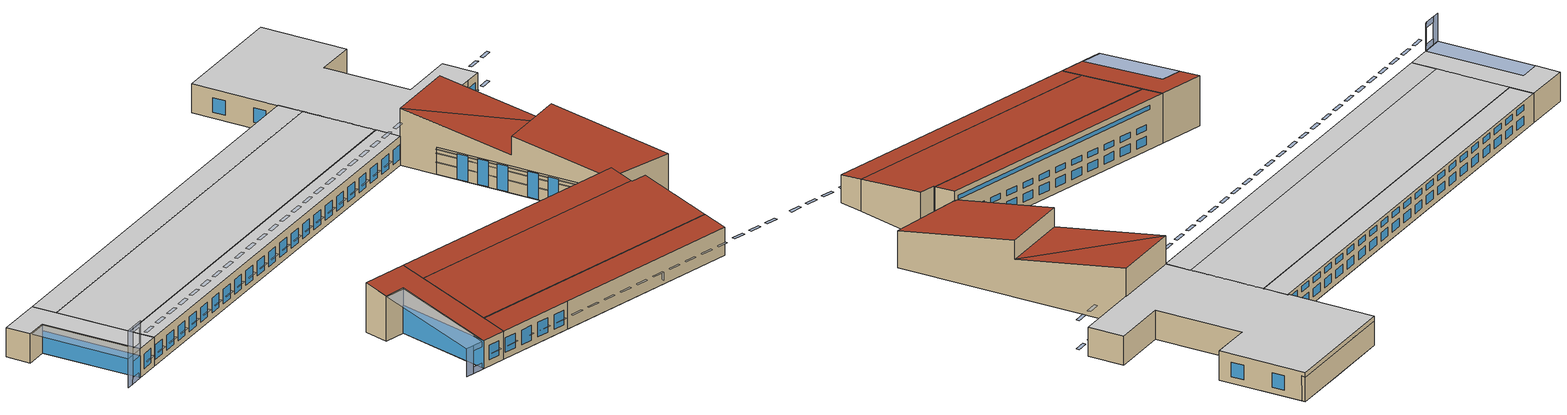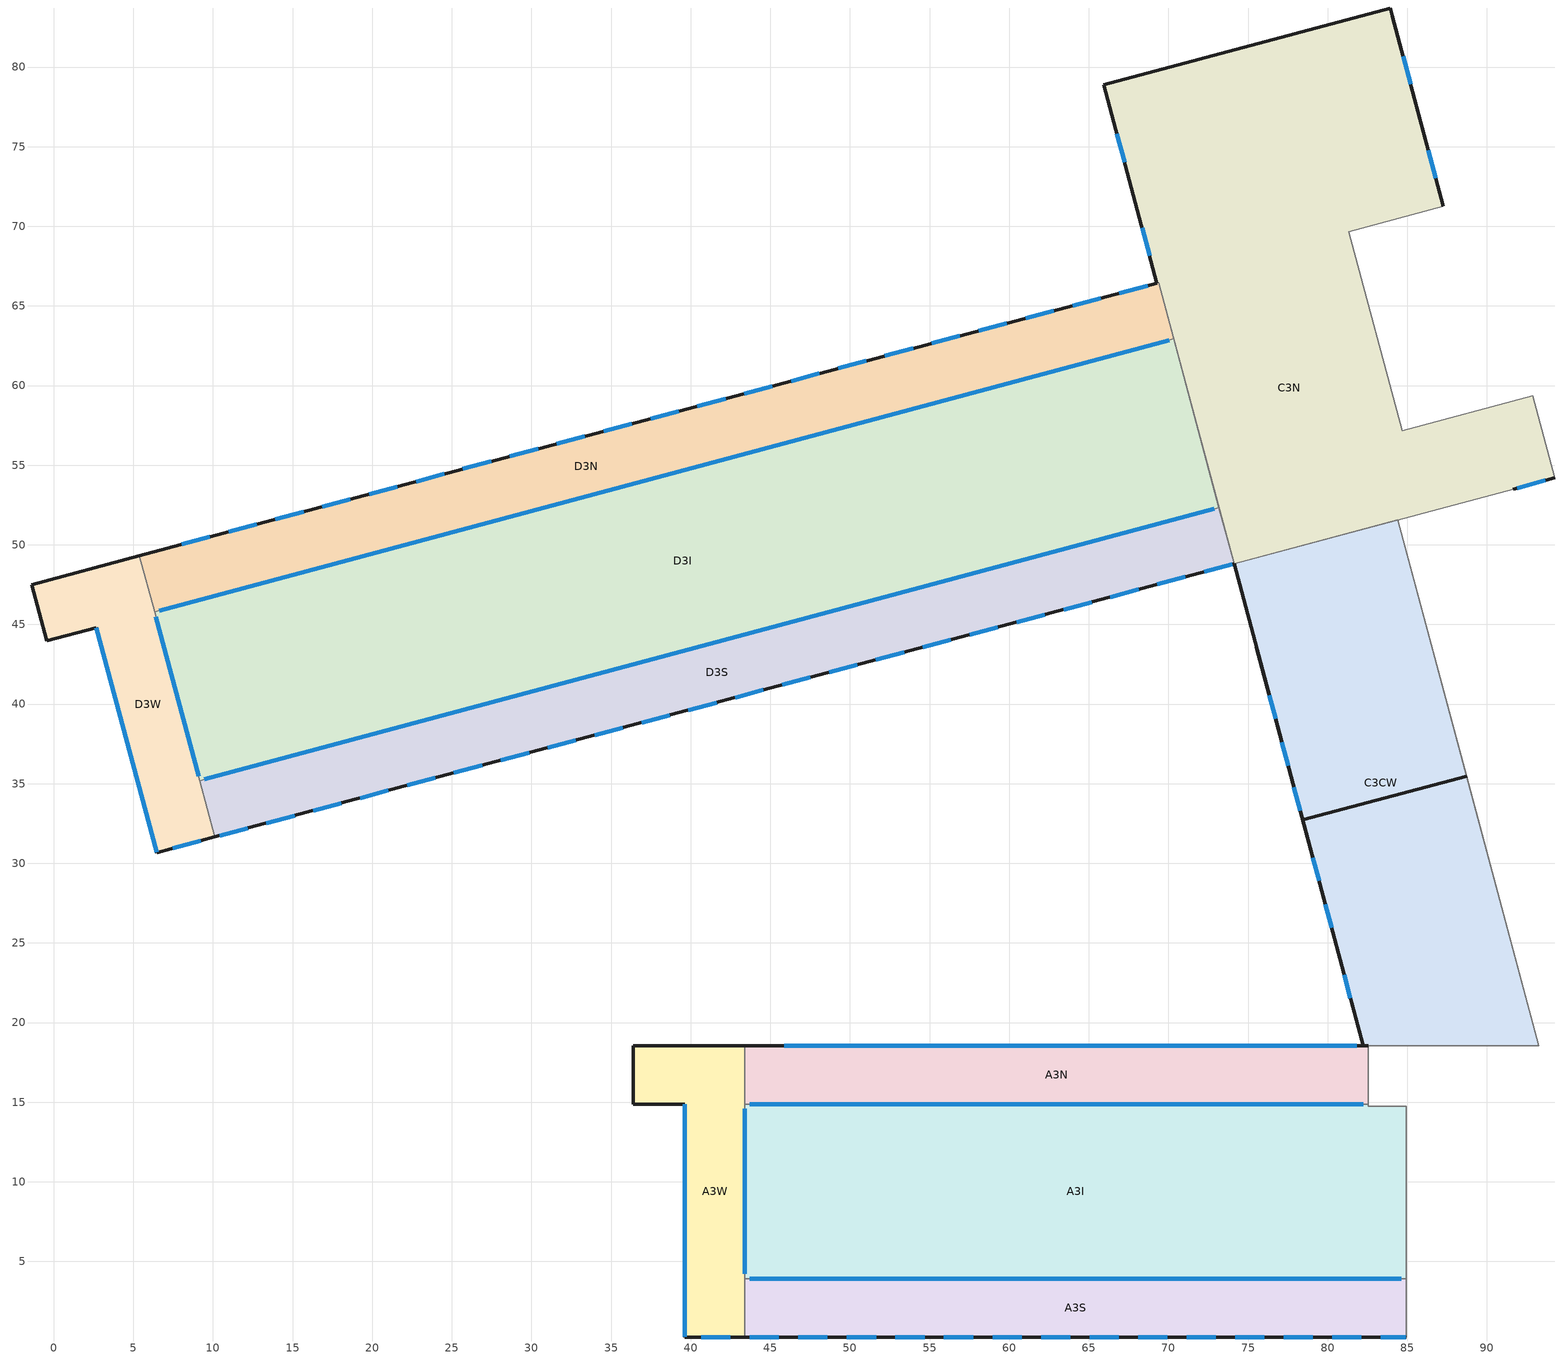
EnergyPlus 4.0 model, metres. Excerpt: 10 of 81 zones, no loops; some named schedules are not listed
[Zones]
A3N
 floor to A2N (Radiant Ceiling Reverse): 82.54,18.54 82.54,14.88 43.41,14.88 43.41,18.54 z10.21
 wall outside (ThermMass Wall 2up): 82.54,18.54,17.5 82.54,18.54,16.11 82.23,18.54,16.11 82.23,18.54,10.21 43.41,18.54,10.21 43.41,18.54,17.5
 wall adiabatic (Internal Walls): 82.54,18.54 82.23,18.54 z10.21:16.11; 82.54,14.88,16.87 82.54,14.88,10.21 82.54,18.54,10.21 82.54,18.54,17.5; 43.41,18.54,17.5 43.41,18.54,10.21 43.41,14.88,10.21 43.41,14.88,16.87
 window (NREL Vision SWindow): 75.74,18.54 73.91,18.54 / 72.69,18.54 70.87,18.54 / 69.65,18.54 67.82,18.54 / 66.6,18.54 64.77,18.54 / 78.79,18.54 76.96,18.54 / 63.55,18.54 61.72,18.54 / 60.5,18.54 58.67,18.54 / 57.45,18.54 55.63,18.54 / 54.41,18.54 52.58,18.54 / 51.36,18.54 49.53,18.54 / 48.31,18.54 46.48,18.54 z11.13:12.34; 81.84,18.54 45.87,18.54 z16.05:16.66
 window (NREL Daylight SWindow): 75.74,18.54 73.91,18.54 / 72.69,18.54 70.87,18.54 / 69.65,18.54 67.82,18.54 / 66.6,18.54 64.77,18.54 / 78.79,18.54 76.96,18.54 / 63.55,18.54 61.72,18.54 / 60.5,18.54 58.67,18.54 / 57.45,18.54 55.63,18.54 / 54.41,18.54 52.58,18.54 / 51.36,18.54 49.53,18.54 / 48.31,18.54 46.48,18.54 z13.21:14.02
 roof outside (Radiant Roof): 43.41,18.54,17.5 43.41,14.88,16.87 82.54,14.88,16.87 82.54,18.54,17.5
A3S
 floor to A2S (Radiant Ceiling Reverse): 84.93,3.91 84.93,0.25 43.41,0.25 43.41,3.91 z10.21
 wall outside (ThermMass Wall 2up): 43.41,0.25 55.3,0.25 z10.21:14.33
 wall adiabatic (Internal Walls): 43.41,3.91,14.96 43.41,3.91,10.21 43.41,0.25,10.21 43.41,0.25,14.33; 84.93,0.25,14.33 84.93,0.25,10.21 84.93,3.91,10.21 84.93,3.91,14.96
 wall othersideconditionsmodel (ThermMass Wall 2up): 55.3,0.25 84.93,0.25 z10.21:14.33
 window (NREL Vision SWindow): 43.71,0.25 45.54,0.25 / 46.76,0.25 48.59,0.25 / 49.81,0.25 51.64,0.25 / 52.86,0.25 54.69,0.25 z11.13:13.26
 window inside (NREL Vision SWindow): 55.91,0.25 57.73,0.25 / 58.95,0.25 60.78,0.25 / 62,0.25 63.83,0.25 / 65.05,0.25 66.88,0.25 / 68.1,0.25 69.93,0.25 / 71.15,0.25 72.97,0.25 / 74.19,0.25 76.02,0.25 / 77.24,0.25 79.07,0.25 / 80.29,0.25 82.12,0.25 / 83.34,0.25 84.91,0.25 z11.13:13.26
 roof outside (Radiant Roof): 43.41,3.91,14.96 43.41,0.25,14.33 84.93,0.25,14.33 84.93,3.91,14.96
A3W
 floor to A2W (Radiant Ceiling Reverse): 43.41,18.54 43.41,0.25 39.62,0.25 39.62,14.88 36.4,14.88 36.4,18.54 z10.21
 wall outside (ThermMass Wall 2up): 39.62,0.25 43.41,0.25 z10.21:14.33; 36.4,14.88 39.62,14.88 z10.21:16.87; 43.41,18.54 36.4,18.54 z10.21:17.5
 wall outside (Zinc Wall): 39.62,14.88,16.87 39.62,14.88,10.21 39.62,0.25,10.21 39.62,0.25,14.33; 36.4,18.54,17.5 36.4,18.54,10.21 36.4,14.88,10.21 36.4,14.88,16.87
 wall adiabatic (Internal Walls): 43.41,3.91,14.96 43.41,14.88,14.96 43.41,14.88,10.21 43.41,18.54,10.21 43.41,18.54,17.5; 43.41,0.25,14.33 43.41,0.25,10.21 43.41,3.91,10.21 43.41,3.91,14.96
 window (NREL Vision SWindow): 40.67,0.25 42.49,0.25 z11.13:13.26
 window (NREL Office West Curtn SWindow): 39.62,14.86 39.62,0.28 z10.24:14.3
 roof outside (Radiant Roof): 36.4,18.54,17.5 36.4,14.88,16.87 39.62,14.88,16.87 39.62,0.25,14.33 43.41,0.25,14.33 43.41,18.54,17.5
A3I
 floor to A2I (Radiant Ceiling Reverse): 84.93,14.73 84.93,3.91 43.41,3.91 43.41,14.88 82.54,14.88 82.54,14.73 z10.21
 wall to A3N (Internal Walls): 82.54,14.88 43.41,14.88 z10.21:16.87
 wall to A3S (Internal Walls): 43.41,3.91 84.93,3.91 z10.21:14.96
 wall adiabatic (Internal Walls): 84.93,14.73 82.54,14.73 z10.21:16.84; 82.54,14.73,16.84 82.54,14.73,10.21 82.54,14.88,10.21 82.54,14.88,16.87; 84.93,3.91,14.96 84.93,3.91,10.21 84.93,14.73,10.21 84.93,14.73,16.84
 wall to A3W (Internal Walls): 43.41,14.88,16.87 43.41,14.88,10.21 43.41,3.91,10.21 43.41,3.91,14.96
 window inside (NREL Interior SWindow): 43.71,3.91 84.63,3.91 z10.52:14.66; 82.23,14.88 43.71,14.88 z10.52:16.56; 43.41,14.58 43.41,4.22 z10.52:14.7
 roof outside (Radiant Roof): 43.41,14.88,16.87 43.41,3.91,14.96 84.93,3.91,14.96 84.93,14.73,16.84 82.54,14.73,16.84 82.54,14.88,16.87
C3N
 floor to F2W (Radiant Ceiling Reverse): 75.29,81.39 78.1,70.9 68.75,68.4 65.94,78.89 z10.21
 floor to C2N (Normal Ceiling Reverse): 92.88,59.35 94.26,54.2 74.12,48.8 69.39,66.47 69.28,66.44 68.75,68.4 78.1,70.9 78.62,68.94 81.32,69.66 84.68,57.15 z10.21
 floor to F2E (Radiant Ceiling Reverse): 83.92,83.71 87.26,71.25 78.62,68.94 75.29,81.39 z10.21
 wall outside (Connector Wall): 65.94,78.89 69.28,66.44 z10.21:14.48
 wall outside (Zinc Wall): 83.92,83.71 65.94,78.89 z13.78:14.48; 87.26,71.25,14.48 87.26,71.25,10.21 84.06,83.19,10.21 84.06,83.19,13.87 83.92,83.71,13.78 83.92,83.71,14.48
 wall outside (ThermMass Wall 1): 91.66,53.5 94.26,54.2 z10.21:14.48
 wall adiabatic (Internal Walls): 94.26,54.2 92.88,59.35 84.68,57.15 81.32,69.66 87.26,71.25 / 69.28,66.44 69.39,66.47 74.12,48.8 91.66,53.5 z10.21:14.48; 83.92,83.71 65.94,78.89 z10.21:13.78; 84.06,83.19,13.87 84.06,83.19,10.21 83.92,83.71,10.21 83.92,83.71,13.78
 window (NREL Vision SWindow): 86.79,73.02 86.31,74.79 / 85.21,78.91 84.74,80.68 / 66.77,75.8 67.24,74.03 / 68.35,69.91 68.82,68.14 / 91.89,53.56 93.66,54.04 z11.13:13.26
 ceiling to C4N (Radiant Ceiling): 65.94,78.89 69.28,66.44 69.39,66.47 74.12,48.8 94.26,54.2 92.88,59.35 84.68,57.15 81.32,69.66 87.26,71.25 83.92,83.71 z14.48
D3N
 floor to C2N (Normal Ceiling Reverse): 69.39,66.47 70.33,62.93 61.44,60.55 60.49,64.08 z10.21
 floor to D2N (Radiant Ceiling Reverse): 60.49,64.08 61.44,60.55 6.33,45.78 5.39,49.32 z10.21
 wall outside (ThermMass Wall 2up): 69.28,66.44 5.39,49.32 z10.21:14.48
 wall adiabatic (Internal Walls): 70.33,62.93 69.39,66.47 69.28,66.44 / 5.39,49.32 6.33,45.78 z10.21:14.48
 window (NREL Daylight SWindow): 68.69,66.28 66.92,65.8 / 65.74,65.49 63.98,65.02 / 62.8,64.7 61.03,64.23 / 59.85,63.91 58.09,63.44 / 56.91,63.12 55.14,62.65 / 53.97,62.33 52.2,61.86 / 51.02,61.54 49.26,61.07 / 48.08,60.76 46.31,60.28 / 45.13,59.97 43.37,59.49 / 42.19,59.18 40.42,58.7 / 39.25,58.39 37.48,57.92 / 36.3,57.6 34.54,57.13 / 33.36,56.81 31.59,56.34 / 30.41,56.02 28.65,55.55 / 27.47,55.23 25.7,54.76 / 24.53,54.44 22.76,53.97 / 21.58,53.66 19.81,53.18 / 18.64,52.87 16.87,52.39 / 15.69,52.08 13.93,51.6 / 12.75,51.29 10.98,50.82 / 9.8,50.5 8.04,50.03 z13.21:14.02
 window (NREL Vision SWindow): 68.69,66.28 66.92,65.8 / 65.74,65.49 63.98,65.02 / 62.8,64.7 61.03,64.23 / 59.85,63.91 58.09,63.44 / 56.91,63.12 55.14,62.65 / 53.97,62.33 52.2,61.86 / 51.02,61.54 49.26,61.07 / 48.08,60.76 46.31,60.28 / 45.13,59.97 43.37,59.49 / 42.19,59.18 40.42,58.7 / 39.25,58.39 37.48,57.92 / 36.3,57.6 34.54,57.13 / 33.36,56.81 31.59,56.34 / 30.41,56.02 28.65,55.55 / 27.47,55.23 25.7,54.76 / 24.53,54.44 22.76,53.97 / 21.58,53.66 19.81,53.18 / 18.64,52.87 16.87,52.39 / 15.69,52.08 13.93,51.6 / 12.75,51.29 10.98,50.82 / 9.8,50.5 8.04,50.03 z11.13:12.34
 ceiling to D4N (Radiant Ceiling): 5.39,49.32 6.33,45.78 70.33,62.93 69.39,66.47 z14.48
D3S
 floor to D2S (Radiant Ceiling Reverse): 73.17,52.33 74.12,48.8 10.12,31.65 9.17,35.18 z10.21
 wall outside (ThermMass Wall 2up): 10.12,31.65 74.12,48.8 z10.21:14.48
 wall adiabatic (Internal Walls): 74.12,48.8 73.17,52.33 / 9.17,35.18 10.12,31.65 z10.21:14.48
 window (NREL Vision SWindow): 10.42,31.73 12.18,32.2 / 13.36,32.52 15.13,32.99 / 16.3,33.31 18.07,33.78 / 19.25,34.1 21.01,34.57 / 22.19,34.89 23.96,35.36 / 25.14,35.68 26.9,36.15 / 28.08,36.46 29.85,36.94 / 31.02,37.25 32.79,37.73 / 33.97,38.04 35.74,38.52 / 36.91,38.83 38.68,39.3 / 39.86,39.62 41.62,40.09 / 42.8,40.41 44.57,40.88 / 45.75,41.2 47.51,41.67 / 48.69,41.99 50.46,42.46 / 51.63,42.78 53.4,43.25 / 54.58,43.56 56.34,44.04 / 57.52,44.35 59.29,44.83 / 60.47,45.14 62.23,45.62 / 63.41,45.93 65.18,46.4 / 66.35,46.72 68.12,47.19 / 69.3,47.51 71.07,47.98 / 72.24,48.3 74.01,48.77 z11.13:13.26
 ceiling to D4S (Radiant Ceiling): 9.17,35.18 10.12,31.65 74.12,48.8 73.17,52.33 z14.48
D3W
 floor to D2W (Radiant Ceiling Reverse): 5.39,49.32 10.12,31.65 6.47,30.67 2.68,44.8 -0.44,43.97 -1.38,47.5 z10.21
 wall outside (Zinc Wall): -1.38,47.5 -0.44,43.97 / 2.68,44.8 6.47,30.67 z10.21:14.48
 wall outside (ThermMass Wall 2up): -0.44,43.97 2.68,44.8 / 6.47,30.67 10.12,31.65 / 5.39,49.32 -1.38,47.5 z10.21:14.48
 wall adiabatic (Internal Walls): 6.34,45.78 5.39,49.32 / 10.12,31.65 9.18,35.18 z10.21:14.48
 window (NREL Vision SWindow): 7.47,30.94 9.24,31.41 z11.13:13.26
 window (NREL Office West Curtn SWindow): 2.69,44.78 6.46,30.7 z10.24:13.49
 ceiling to D4W (Radiant Ceiling): -1.38,47.5 -0.44,43.97 2.68,44.8 6.47,30.67 10.12,31.65 5.39,49.32 z14.48
D3I
 floor to D2I (Radiant Ceiling Reverse): 70.37,62.79 73.17,52.33 9.17,35.18 6.33,45.78 61.44,60.55 61.48,60.4 z10.21
 floor to C2N (Radiant Ceiling Reverse): 70.33,62.93 70.37,62.79 61.48,60.4 61.44,60.55 z10.21
 wall adiabatic (Internal Walls): 73.17,52.33 70.33,62.93 z10.21:14.48
 wall to D3N (Internal Walls): 70.33,62.93 6.33,45.78 z10.21:14.48
 wall to D3W (Internal Walls): 6.33,45.78 9.17,35.18 z10.21:14.48
 wall to D3S (Internal Walls): 9.17,35.18 73.17,52.33 z10.21:14.48
 window inside (NREL Interior SWindow): 6.41,45.49 9.1,35.48 z10.52:14.17; 9.47,35.26,14.18 9.47,35.26,10.52 72.88,52.25,10.52 72.88,52.25,14.17; 70.04,62.85,14.17 70.04,62.85,10.52 6.63,45.86,10.51 6.63,45.86,14.17
 ceiling to D4I (Radiant Ceiling): 6.33,45.78 9.17,35.18 73.17,52.33 70.33,62.93 z14.48
C3CW
 floor to C2CW (Radiant Ceiling Reverse): 84.41,51.56 93.26,18.54 82.23,18.54 74.12,48.8 z10.21
 wall outside (Zinc Wall): 88.72,35.48 78.43,32.72 z15.77:18.59; 74.12,48.8,18.59 74.12,48.8,10.21 82.23,18.54,10.21 82.23,18.54,16.11 78.43,32.72,18.59 78.43,32.72,15.77
 wall outside (Curtain Wall): 75.53,43.55 82.13,18.9 z10.21:14.17
 wall to C3S (Internal Walls): 82.23,18.54,16.11 82.23,18.54,10.21 93.26,18.54,10.21 93.26,18.54,15.63
 wall to C3CE (Internal Walls): 93.26,18.54,15.63 93.26,18.54,10.21 84.41,51.56,10.21 84.41,51.56,18.59 88.72,35.48,15.77 88.72,35.48,18.59
 wall to C3N (Internal Walls): 84.41,51.56 74.12,48.8 z10.21:18.59
 window (NREL East Curtn SWindow): 79.85,27.42 80.24,25.96 / 81.03,23 81.43,21.53 / 76.33,40.54 76.73,39.07 / 77.12,37.6 77.52,36.13 / 77.88,34.78 78.27,33.31 / 79.06,30.36 79.46,28.89 z10.27:14.02
 roof outside (Radiant Roof): 78.43,32.72,18.59 82.23,18.54,16.11 93.26,18.54,15.63 88.72,35.48,18.59; 74.12,48.8,18.59 78.43,32.72,15.77 88.72,35.48,15.77; 74.12,48.8,18.59 88.72,35.48,15.77 84.41,51.56,18.59
shading: 4.53,30.14 3.35,29.83 / 6.47,30.66 6.3,30.62 z10.21:14.48; 4.53,30.14 3.35,29.83 / 6.47,30.66 6.3,30.62 z14.48:18.59; 37.62,0.25 36.4,0.25 / 39.62,0.25 39.45,0.25 z10.21:14.33; 6.3,30.62 4.53,30.14 / 39.45,0.25 37.62,0.25 z10.21:11.13; 6.3,30.62 4.53,30.14 z13.56:14.48; 6.3,30.62 4.53,30.14 z14.48:15.39; 39.45,0.25 37.62,0.25 z13.56:14.33; 6.3,30.62 4.53,30.14 z17.83:18.59; 72.97,0.25 72.97,-0.2 z11.12:12.27; 39.62,14.88,16.87 39.62,0.25,14.33 36.4,0.25,14.33 36.4,14.88,16.87; 2.68,44.79 6.47,30.66 3.35,29.83 -0.43,43.96 z14.48; 77.22,36.05 79.16,28.81 79.46,28.89 77.52,36.13 z12.15; 75.25,43.41 76.43,38.99 76.73,39.07 75.54,43.49 z12.15; 75.25,43.41 76.43,38.99 76.73,39.07 75.54,43.49 z13.47; 75.54,43.49 76.73,39.07 76.43,38.99 75.25,43.41 z14.02; 77.98,33.23 79.16,28.81 79.46,28.89 78.27,33.31 z13.47; 77.98,33.23 79.16,28.81 79.46,28.89 78.27,33.31 z14.02; 80.74,22.92 81.53,19.98 81.82,20.06 81.03,23 z12.15; 76.43,38.99 77.22,36.05 77.52,36.13 76.73,39.07 z12.15; 79.16,28.81 79.95,25.87 80.24,25.95 79.46,28.89 z12.15; 79.95,25.87 80.74,22.92 81.03,23 80.24,25.95 z12.15; 76.43,38.99 77.22,36.05 77.52,36.13 76.73,39.07 z13.47; 76.73,39.07 77.52,36.13 77.22,36.05 76.43,38.99 z14.02; 81.03,23 81.82,20.06 81.53,19.98 80.74,22.92 z14.02; 79.16,28.81 79.95,25.87 80.24,25.95 79.46,28.89 z13.47; 79.16,28.81 79.95,25.87 80.24,25.95 79.46,28.89 z14.02; 79.95,25.87 80.74,22.92 81.03,23 80.24,25.95 z13.47; 79.95,25.87 80.74,22.92 81.03,23 80.24,25.95 z14.02; 81.03,23 81.82,20.06 81.53,19.98 80.74,22.92 z13.47; 77.22,36.05 77.98,33.23 78.27,33.31 77.52,36.13 z13.47; 77.52,36.13 78.27,33.31 77.98,33.23 77.22,36.05 z14.02; 7.45,30.94 7.59,30.5 9.36,30.97 9.24,31.41 z16.54; 12.18,32.2 12.3,31.76 10.53,31.29 10.42,31.73 z16.54; 25.14,35.68 25.25,35.23 27.02,35.71 26.9,36.15 z12.27; 25.14,35.68 25.25,35.23 27.02,35.71 26.9,36.15 z16.54; 10.42,31.73 10.53,31.29 12.3,31.76 12.18,32.2 z12.27; 57.52,44.35 57.64,43.91 59.41,44.38 59.29,44.83 z12.27; 57.52,44.35 57.64,43.91 59.41,44.38 59.29,44.83 z16.54; 16.3,33.31 16.42,32.87 18.19,33.34 18.07,33.78 z16.54; 16.3,33.31 16.42,32.87 18.19,33.34 18.07,33.78 z12.27; 13.36,32.52 13.48,32.08 15.24,32.55 15.13,32.99 z16.54; 13.36,32.52 13.48,32.08 15.24,32.55 15.13,32.99 z12.27; 66.35,46.72 66.47,46.28 68.24,46.75 68.12,47.19 z12.27; 66.35,46.72 66.47,46.28 68.24,46.75 68.12,47.19 z16.54; 33.97,38.04 34.09,37.6 35.85,38.07 35.74,38.52 z16.54; 33.97,38.04 34.09,37.6 35.85,38.07 35.74,38.52 z12.27; 88.21,0.25 88.21,-0.2 86.39,-0.2 86.39,0.25 z12.27; 57.73,0.25 57.73,-0.2 55.91,-0.2 55.91,0.25 z12.27; 91.26,0.25 91.26,-0.2 89.43,-0.2 89.43,0.25 z12.27; 82.12,0.25 82.12,-0.2 80.29,-0.2 80.29,0.25 z12.27; 76.02,0.25 76.02,-0.2 74.19,-0.2 74.19,0.25 z12.27; 69.93,0.25 69.93,-0.2 68.1,-0.2 68.1,0.25 z12.27; 45.54,0.25 45.54,-0.2 43.71,-0.2 43.71,0.25 z12.27; 63.83,0.25 63.83,-0.2 62,-0.2 62,0.25 z12.27; 51.64,0.25 51.64,-0.2 49.81,-0.2 49.81,0.25 z12.27; 79.07,0.25 79.07,-0.2 77.24,-0.2 77.24,0.25 z12.27; 72.97,0.25 72.97,-0.2 71.15,-0.2 71.15,0.25 z12.27; 66.88,0.25 66.88,-0.2 65.05,-0.2 65.05,0.25 z12.27; 60.78,0.25 60.78,-0.2 58.95,-0.2 58.95,0.25 z12.27; 54.69,0.25 54.69,-0.2 52.86,-0.2 52.86,0.25 z12.27; 48.59,0.25 48.59,-0.2 46.76,-0.2 46.76,0.25 z12.27; 42.49,0.25 42.49,-0.2 40.67,-0.2 40.67,0.25 z12.27; 94.31,0.25 94.31,-0.2 92.48,-0.2 92.48,0.25 z12.27; 39.86,39.62 39.98,39.18 41.74,39.65 41.62,40.09 z16.54; 39.86,39.62 39.98,39.18 41.74,39.65 41.62,40.09 z12.27; 69.3,47.51 69.42,47.07 71.18,47.54 71.07,47.98 z12.27; 54.58,43.56 54.7,43.12 56.46,43.6 56.34,44.04 z12.27; 54.58,43.56 54.7,43.12 56.46,43.6 56.34,44.04 z16.54; 69.3,47.51 69.42,47.07 71.18,47.54 71.07,47.98 z16.54; 60.47,45.14 60.58,44.7 62.35,45.17 62.23,45.62 z16.54; 51.63,42.78 51.75,42.33 53.52,42.81 53.4,43.25 z12.27; 51.63,42.78 51.75,42.33 53.52,42.81 53.4,43.25 z16.54; 48.69,41.99 48.81,41.54 50.57,42.02 50.46,42.46 z16.54; 36.91,38.83 37.03,38.39 38.8,38.86 38.68,39.3 z12.27; 42.8,40.41 42.92,39.97 44.69,40.44 44.57,40.88 z16.54; 48.69,41.99 48.81,41.54 50.57,42.02 50.46,42.46 z12.27; 36.91,38.83 37.03,38.39 38.8,38.86 38.68,39.3 z16.54; 60.47,45.14 60.58,44.7 62.35,45.17 62.23,45.62 z12.27; 42.8,40.41 42.92,39.97 44.69,40.44 44.57,40.88 z12.27; 22.19,34.89 22.31,34.44 24.08,34.92 23.96,35.36 z16.54; 22.19,34.89 22.31,34.44 24.08,34.92 23.96,35.36 z12.27; 45.75,41.2 45.86,40.76 47.63,41.23 47.51,41.67 z16.54; 63.41,45.93 63.53,45.49 65.3,45.96 65.18,46.4 z12.27; 45.75,41.2 45.86,40.76 47.63,41.23 47.51,41.67 z12.27; 63.41,45.93 63.53,45.49 65.3,45.96 65.18,46.4 z16.54; 72.24,48.3 72.36,47.86 74.13,48.33 74.01,48.77 z16.54; 19.25,34.1 19.37,33.66 21.13,34.13 21.01,34.57 z12.27; 19.25,34.1 19.37,33.66 21.13,34.13 21.01,34.57 z16.54; 28.08,36.46 28.2,36.02 29.97,36.5 29.85,36.94 z12.27; 31.02,37.25 31.14,36.81 32.91,37.28 32.79,37.73 z16.54; 31.02,37.25 31.14,36.81 32.91,37.28 32.79,37.73 z12.27; 28.08,36.46 28.2,36.02 29.97,36.5 29.85,36.94 z16.54; 94.84,54.35 94.96,53.91 96.72,54.38 96.61,54.83 z16.54; 94.84,54.35 94.96,53.91 96.72,54.38 96.61,54.83 z12.27; 91.89,53.56 92.01,53.12 93.78,53.59 93.66,54.04 z16.54; 91.89,53.56 92.01,53.12 93.78,53.59 93.66,54.04 z12.27; 9.24,31.41 9.36,30.97 7.59,30.5 7.47,30.94 z12.27; 84.91,0.25 84.91,-0.2 83.34,-0.2 83.34,0.25 z12.27
[Building]
NREL RSF1: North Axis {deg}=0; Terrain=Suburbs; Loads Convergence Tolerance Value=0.04; Temperature Convergence Tolerance Value {deltaC}=0.4; Solar Distribution=FullExterior; Maximum Number of Warmup Days=25
[Site:Location]
USA_CO_Golden-NREL_TMY3: Latitude {deg}=39.7406; Longitude {deg}=-105.171; Time Zone {hr}=-7; Elevation {m}=1768
[SizingPeriod:DesignDay] Barometric Pressure {Pa}=83411; Rain Indicator=0; Snow Indicator=0; Day of Month=21; Daylight Saving Time Indicator=0; Humidity Indicating Type=WetBulb
Name | Maximum Dry-Bulb Temperature {C} | Daily Temperature Range {deltaC} | Humidity Indicating Conditions at Maximum Dry-Bulb | Wind Speed {m/s} | Wind Direction {deg} | Sky Clearness | Month | Day Type
DENVER_STAPLETON Ann Htg 99.6% Condns DB | -20 | 0 | -20 | 2.3 | 180 | 0 | 12 | WinterDesignDay
DENVER_STAPLETON Ann Clg .4% Condns DB=>MWB | 34.1 | 15.2 | 15.8 | 4 | 120 | 1 | 7 | SummerDesignDay
[Material] Thermal Absorptance=0.9; Solar Absorptance=0.7; Visible Absorptance=0.7
Name | Roughness | Thickness {m} | Conductivity {W/m-K} | Density {kg/m3} | Specific Heat {J/kg-K}
2.5 Inch lightweight concrete | MediumRough | 0.0635001 | 0.53 | 1280 | 840
4.5 Inch lightweight concrete | MediumRough | 0.1143 | 0.53 | 1280 | 840
6.0 Inch lightweight concrete | MediumRough | 0.1524 | 0.53 | 1280 | 840
3 inch Heavyweight Concrete | MediumRough | 0.0762002 | 1.95 | 2240 | 900
4 inch Heavyweight Concrete | MediumRough | 0.1016 | 1.95 | 2240 | 900
6 inch Heavyweight Concrete | MediumRough | 0.1524 | 1.95 | 2240 | 900
F13 Built-up roofing | Rough | 0.00952502 | 0.16 | 1120 | 1460
Steel Panel | MediumSmooth | 0.001016 | 45.3 | 7830 | 500
Zinc Siding | MediumSmooth | 0.001524 | 0.745081 | 7128.21 | 393.296
12.5mm gypsum board | MediumSmooth | 0.0127 | 0.16 | 800 | 1090
16mm gypsum board | MediumSmooth | 0.016 | 0.16 | 800 | 1090
Spandrel Glass | Smooth | 0.00635001 | 0.082915 | 2530.92 | 836.8
[Material:NoMass] Roughness=MediumSmooth; Thermal Absorptance=0.9; Solar Absorptance=0.7; Visible Absorptance=0.7
Name | Thermal Resistance {m2-K/W}
Roof Polyiso (R30) | 5.28331
Mineral Wool Batt (derated to R2) | 0.35222
Wall Batt Insul (nom R19) | 1.25038
Wall Polyiso (R5.25) | 0.924578
Wall Polyiso (R12) | 2.11332
Wall Polyiso (R12 derated) | 1.70475
[Material:AirGap]
Name | Thermal Resistance {m2-K/W}
F04 Wall air space resistance | 0.15
10 inch Underfloor Airspace | 0.18
[WindowMaterial:SimpleGlazingSystem]
Name | U-Factor {W/m2-K} | Solar Heat Gain Coefficient | Visible Transmittance
NREL Vision | 1.93061 | 0.18 | 0.31
NREL Daylight | 2.32809 | 0.17 | 0.29
NREL East Curtainwall | 2.15774 | 0.18 | 0.26
NREL Office West Curtainwall | 2.38487 | 0.09 | 0.035
NREL IWindow | 7 | 0.9999 | 0.9999
[Construction]
Internal Walls: 16mm gypsum board, F04 Wall air space resistance, 16mm gypsum board
Normal Ceiling Reverse: Steel Panel, 4.5 Inch lightweight concrete, 6.0 Inch lightweight concrete, 10 inch Underfloor Airspace, 2.5 Inch lightweight concrete
Zinc Wall: Zinc Siding, Wall Polyiso (R5.25), 12.5mm gypsum board, Wall Batt Insul (nom R19), 16mm gypsum board
Connector Wall: Spandrel Glass, Wall Batt Insul (nom R19), 16mm gypsum board
Curtain Wall: Spandrel Glass, Mineral Wool Batt (derated to R2), 16mm gypsum board
ThermMass Wall 1: 3 inch Heavyweight Concrete, Wall Polyiso (R12 derated), 6 inch Heavyweight Concrete
ThermMass Wall 2up: 3 inch Heavyweight Concrete, Wall Polyiso (R12), 6 inch Heavyweight Concrete
NREL Vision SWindow: NREL Vision
NREL Daylight SWindow: NREL Daylight
NREL East Curtn SWindow: NREL East Curtainwall
NREL Office West Curtn SWindow: NREL Office West Curtainwall
NREL Interior SWindow: NREL IWindow
[Construction:InternalSource]
Radiant Ceiling: 3, 4, 1, 0.5, 2.5 Inch lightweight concrete, 10 inch Underfloor Airspace, 6.0 Inch lightweight concrete, 4.5 Inch lightweight concrete, Steel Panel
Radiant Ceiling Reverse: 2, 1, 1, 0.5, Steel Panel, 4.5 Inch lightweight concrete, 6.0 Inch lightweight concrete, 10 inch Underfloor Airspace, 2.5 Inch lightweight concrete
Radiant Roof: 3, 4, 1, 0.5, F13 Built-up roofing, Roof Polyiso (R30), 4 inch Heavyweight Concrete, 4.5 Inch lightweight concrete, Steel Panel
[Sizing:Zone] Zone Heating Design Supply Air Temperature {C}=50; Zone Cooling Design Supply Air Humidity Ratio {kg-H2O/kg-air}=0.008; Zone Heating Design Supply Air Humidity Ratio {kg-H2O/kg-air}=0.008; Outdoor Air Method=Flow/Zone; Outdoor Air Flow per Person {m3/s}=0; Cooling Design Air Flow Method=DesignDay; Cooling Design Air Flow Rate {m3/s}=0; Cooling Minimum Air Flow Fraction=0; Heating Design Air Flow Method=DesignDay; Heating Design Air Flow Rate {m3/s}=0; Heating Maximum Air Flow Fraction=0
Name | Zone Cooling Design Supply Air Temperature {C} | Outdoor Air Flow per Zone {m3/s}
A3I | 17.2222 | 0.112336
A3N | 17.2222 | 0.081656
A3S | 17.2222 | 0.04956
A3W | 17.2222 | 0.048144
C3N | 13.3333 | 0.232696
D3I | 17.2222 | 0.175112
D3N | 17.2222 | 0.117528
D3S | 17.2222 | 0.0708
D3W | 17.2222 | 0.042008
[ZoneControl:Thermostat] Control Type Schedule=Always 4; Control 1=Radiant FC TStat Dual SP Control
Name | Zone
A3I Thermostat | A3I
A3N Thermostat | A3N
A3S Thermostat | A3S
A3W Thermostat | A3W
C3N Thermostat | C3N
D3I Thermostat | D3I
D3N Thermostat | D3N
D3S Thermostat | D3S
D3W Thermostat | D3W
[ThermostatSetpoint:DualSetpoint]
Radiant FC TStat Dual SP Control: Heating Setpoint Temperature Schedule=FanCoil Htg SP Sched; Cooling Setpoint Temperature Schedule=FanCoil Clg SP Sched
[Zone]
A3N; A3S; A3W; A3I; C3N; D3N; D3S; D3W; D3I: 0, 0, 0, 1
C3CW: 122.02, 56.6954, 0, 1
[ElectricEquipment] Design Level Calculation Method=EquipmentLevel; Fraction Latent=0; Fraction Radiant=0.1; Fraction Lost=0
Name | Zone | Schedule | Design Level {W}
A3I Misc Elec | A3I | Office Equipment | 2076
A3N Misc Elec | A3N | Office Equipment | 658
A3S Misc Elec | A3S | Office Equipment | 495
A3W Misc Elec | A3W | Office Equipment | 296
C3CW Misc Elec | C3CW | Conf Rm Equipment | 0
C3N Misc Elec | C3N | Conf Rm Equipment | 3205
D3I Misc Elec | D3I | Office Equipment | 4722
D3N Misc Elec | D3N | Office Equipment | 994
D3S Misc Elec | D3S | Office Equipment | 880
D3W Misc Elec | D3W | Office Equipment | 186
[SurfaceProperty:OtherSideConditionsModel]
TSC OSCM: Type of Modeling=GapConvectionRadiation
[People] Number of People Calculation Method=People; Fraction Radiant=0.2; Sensible Heat Fraction=autocalculate; Enable ASHRAE 55 Comfort Warnings=No; Mean Radiant Temperature Calculation Type=ZoneAveraged
Name | Zone | Number of People Schedule | Number of People | Activity Level Schedule
A3I People | A3I | Office Occupancy | 26 | Office Activity
A3N People | A3N | Office Occupancy | 16 | Office Activity
A3S People | A3S | Office Occupancy | 9 | Office Activity
A3W People | A3W | Office Occupancy | 5 | Office Activity
C3CW People | C3CW | Conf Rm Occupancy | 64 | Conference Activity
C3N People | C3N | Conf Rm Occupancy | 58 | Conference Activity
D3I People | D3I | Office Occupancy | 50 | Office Activity
D3N People | D3N | Office Occupancy | 24 | Office Activity
D3S People | D3S | Office Occupancy | 16 | Office Activity
D3W People | D3W | Office Occupancy | 3 | Office Activity
[Lights] Design Level Calculation Method=LightingLevel; Return Air Fraction=0; Return Air Fraction Calculated from Plenum Temperature=No
Name | Zone | Schedule | Lighting Level {W} | Watts per Zone Floor Area {W/m2} | Fraction Radiant | Fraction Visible | Fraction Replaceable
A3I Area Lights | A3I | AB Core Ltg Ctrl | 978 | 11.8415 | 0.42 | 0.18 | 1
A3N Area Lights | A3N | AB N Ltg Ctrl | 734 | 11.8415 | 0.42 | 0.18 | 1
A3S Area Lights | A3S | AB S Ltg Ctrl | 489 | 11.8415 | 0.42 | 0.18 | 1
A3W Area Lights | A3W | AB S Ltg Ctrl | 623 | 11.8415 | 0.42 | 0.18 | 1
C3CW Area Lights | C3CW | Office Lighting | 556 | 13.9944 | 0.42 | 0.18 | 1
C3N Area Lights | C3N | Office Lighting | 1646 | 13.9944 | 0.42 | 0.18 | 1
D3I Area Lights | D3I | DWest Up Core Ltg Ctrl | 801 | 11.8415 | 0.42 | 0.18 | 1
D3N Area Lights | D3N | DWest Up N Ltg Ctrl | 1179 | 11.8415 | 0.42 | 0.18 | 1
D3S Area Lights | D3S | DWest Up S Ltg Ctrl | 489 | 11.8415 | 0.42 | 0.18 | 1
D3W Area Lights | D3W | DWest Up S Ltg Ctrl | 623 | 11.8415 | 0.42 | 0.18 | 1
A3I Task Lights | A3I | Task Lighting | 59 | 0 | 0.32 | 0.5 | 0
A3N Task Lights | A3N | Task Lighting | 30 | 0 | 0.32 | 0.5 | 0
A3S Task Lights | A3S | Task Lighting | 30 | 0 | 0.32 | 0.5 | 0
A3W Task Lights | A3W | Task Lighting | 59 | 0 | 0.32 | 0.5 | 0
C3CW Task Lights | C3CW | Task Lighting | 0 | 0 | 0.32 | 0.5 | 0
C3N Task Lights | C3N | Task Lighting | 0 | 0 | 0.32 | 0.5 | 0
D3I Task Lights | D3I | Task Lighting | 59 | 0 | 0.32 | 0.5 | 0
D3N Task Lights | D3N | Task Lighting | 30 | 0 | 0.32 | 0.5 | 0
D3S Task Lights | D3S | Task Lighting | 30 | 0 | 0.32 | 0.5 | 0
D3W Task Lights | D3W | Task Lighting | 59 | 0 | 0.32 | 0.5 | 0
[Schedule:Compact]
Office Occupancy: Through: 12/31, For: Weekdays SummerDesignDay, Until: 6:00, 0, Until: 7:00, 0.1, Until: 8:00, 0.7, Until: 9:00, 0.86, Until: 10:00, 0.82, Until: 11:00, 0.66, Until: 13:00, 0.5, Until: 14:00, 0.79, Until: 15:00, 0.82, Until: 16:00, 0.65, Until: 17:00, 0.6, Until: 18:00, 0.3, Until: 22:00, 0.1, Until: 24:00, 0, For: AllOtherDays, Until: 24:00, 0
Conf Rm Occupancy: Through: 12/31, For: Weekdays SummerDesignDay, Until: 8:00, 0, Until: 9:00, 0.1, Until: 10:00, 0.25, Until: 12:00, 0.75, Until: 15:00, 0.25, Until: 17:00, 0.75, Until: 18:00, 0.1, Until: 19:00, 0.05, Until: 24:00, 0, For: AllOtherDays, Until: 24:00, 0
Office Lighting: Through: 12/31, For: Weekdays SummerDesignDay, Until: 6:00, 0.05, Until: 7:00, 0.3, Until: 8:00, 0.8, Until: 16:00, 0.9, Until: 17:00, 0.8, Until: 18:00, 0.5, Until: 20:00, 0.3, Until: 22:00, 0.1, Until: 24:00, 0.05, For: AllOtherDays, Until: 24:00, 0.05
Task Lighting: Through: 12/31, For: Weekdays SummerDesignDay, Until: 6:00, 0, Until: 7:00, 0.15, Until: 8:00, 0.72, Until: 11:00, 0.9, Until: 13:00, 0.6, Until: 16:00, 0.9, Until: 17:00, 0.72, Until: 18:00, 0.35, Until: 20:00, 0.15, Until: 24:00, 0, For: AllOtherDays, Until: 24:00, 0
Office Equipment: Through: 12/31, For: Weekdays SummerDesignDay, Until: 6:00, 0.038, Until: 7:00, 0.22, Until: 18:00, 1, Until: 24:00, 0.038, For: AllOtherDays, Until: 24:00, 0.038
Conf Rm Equipment: Through: 12/31, For: Weekdays SummerDesignDay, Until: 8:00, 0.12, Until: 9:00, 0.5, Until: 11:00, 0.9, Until: 14:00, 0.5, Until: 16:00, 0.9, Until: 18:00, 0.5, Until: 24:00, 0.12, For: AllOtherDays, Until: 24:00, 0.12
Office Activity: Through: 12/31, For: Alldays, Until: 24:00, 120
Conference Activity: Through: 12/31, For: Alldays, Until: 24:00, 140
FanCoil Clg SP Sched: Through: 12/31, For: Weekdays SummerDesignDay, Until: 8:00, 45, Until: 18:00, 25.6, Until: 24:00, 45, For: AllOtherDays, Until: 24:00, 45
FanCoil Htg SP Sched: Through: 12/31, For: Weekdays SummerDesignDay, Until: 8:00, 15.6, Until: 18:00, 20, Until: 24:00, 15.6, For: AllOtherDays, Until: 24:00, 15.6
Always 4: Through: 12/31, For: AllDays, Until: 24:00, 4
[Schedule:File] Column Number=1; Rows to Skip at Top=0
Name | File
DWest Up N Ltg Ctrl | C:\eplusTest\users\Hedrick\RSF\n-z1-up_NOffice.csv
DWest Up Core Ltg Ctrl | C:\eplusTest\users\Hedrick\RSF\n-z1-up_Core.csv
DWest Up S Ltg Ctrl | C:\eplusTest\users\Hedrick\RSF\n_z1_up_SPerim.csv
AB N Ltg Ctrl | C:\eplusTest\users\Hedrick\RSF\s_NOffice.csv
AB Core Ltg Ctrl | C:\eplusTest\users\Hedrick\RSF\s_Core.csv
AB S Ltg Ctrl | C:\eplusTest\users\Hedrick\RSF\s_SPerim.csv
[AirflowNetwork:MultiZone:Zone] Indoor and Outdoor Enthalpy Difference Upper Limit for Minimun Venting Open Factor {deltaJ/kg}=300000; Venting Availability Schedule=On
Name | Ventilation Control Mode | Ventilation Control Zone Temperature Setpoint Schedule | Minimum Venting Open Factor | Indoor and Outdoor Temperature Difference Lower Limit For Maximum Venting Open Factor {deltaC} | Indoor and Outdoor Temperature Difference Upper Limit for Minimun Venting Open Factor {deltaC}
A3N; A3S; A3W; D3N; D3S; D3W | Temperature | Always 21 | 0.1 | 5 | 10
A3I; D3I | Constant |  |  |  | 100
[AirflowNetwork:MultiZone:Surface] Window/Door Opening Factor, or Crack Factor=1; Ventilation Control Mode=ZoneLevel; Indoor and Outdoor Temperature Difference Upper Limit for Minimun Venting Open Factor {deltaC}=100; Indoor and Outdoor Enthalpy Difference Upper Limit for Minimun Venting Open Factor {deltaJ/kg}=300000; Venting Availability Schedule=On
Name | Leakage Component
A3I North IWindow; A3I South IWindow; A3I West IWindow; D3I North IWindow; D3I South IWindow; D3I West IWindow | IWin
A3N Bottom Window01; A3N Bottom Window02; A3N Bottom Window03; A3N Bottom Window04; A3N Bottom Window05; A3N Bottom Window06; A3N Bottom Window07; A3N Bottom Window08; A3N Bottom Window09; A3N Bottom Window10; A3N Bottom Window11; D3N Bottom North Window01; D3N Bottom North Window02; D3N Bottom North Window03; D3N Bottom North Window04; D3N Bottom North Window05; D3N Bottom North Window06; D3N Bottom North Window07; D3N Bottom North Window08; D3N Bottom North Window09; D3N Bottom North Window10; D3N Bottom North Window11; D3N Bottom North Window12; D3N Bottom North Window13; D3N Bottom North Window14; D3N Bottom North Window15; D3N Bottom North Window16; D3N Bottom North Window17; D3N Bottom North Window18 | EWinNorthOffice
A3S South Window01; A3S South Window02; A3S South Window03; A3S South Window04; A3S South Window05; A3S South Window06; A3S South Window07; A3S South Window08; A3S South Window09; A3S South Window10; A3S South Window11; A3S South Window12; A3S South Window13; A3S South Window14; A3W South Window01; D3S South Window01a; D3S South Window01b; D3S South Window01c; D3S South Window01d; D3S South Window02; D3S South Window03; D3S South Window04; D3S South Window05; D3S South Window06; D3S South Window07; D3S South Window08; D3S South Window09; D3S South Window10; D3S South Window11; D3S South Window12; D3S South Window13; D3S South Window14; D3S South Window15; D3S South Window16; D3S South Window17; D3S South Window18; D3W South Window01 | EWinSouthOffice
[AirflowNetwork:MultiZone:ExternalNode] External Node Height {m}=10.6675; Wind Pressure Coefficient Values Object=Test Wind Pressure Coefficients
A3S; A3N; D3S; D3N
